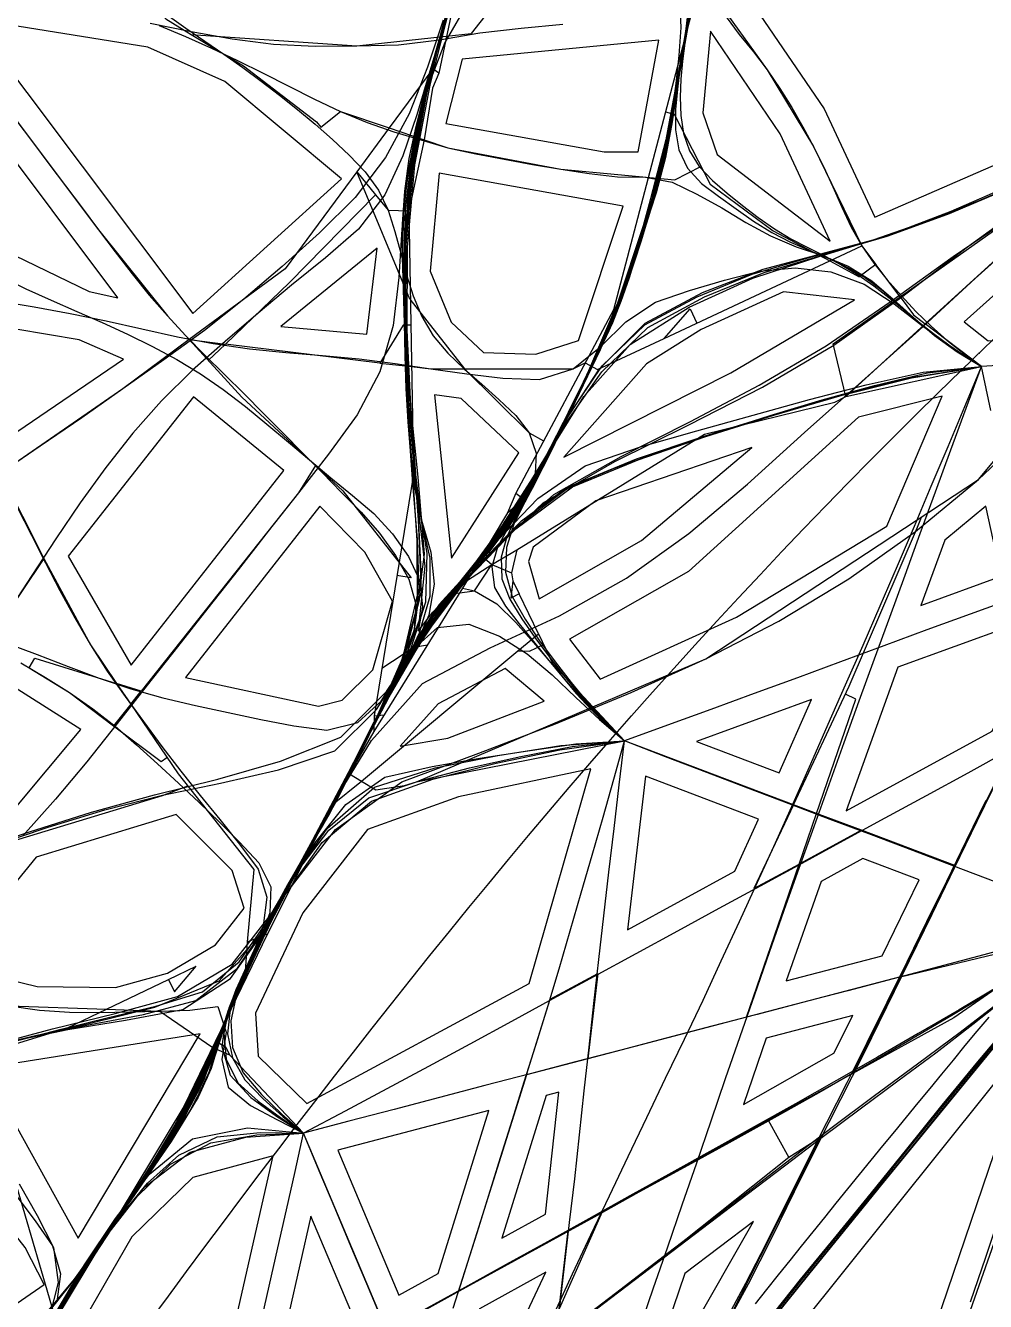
# Model space of a CAD drawing. Header units: metres. Extents: x 465982 to 489928, y 209046 to 231790.
# Drawn here: x 473876 to 476440, y 222026 to 225433 of the extents above; entities that cross this region are included whole.
import ezdxf

# ---------------------------------------------------------------- set-up
doc = ezdxf.new("R2010")
doc.units = ezdxf.units.M
for name, color, linetype in [('ANCHORS_INSIDE', 30, 'CONTINUOUS'), ('GREEN_CORRIDOR_EDGES', 3, 'CONTINUOUS'), ('GREEN_CORRIDOR_PARCELS', 3, 'CONTINUOUS'), ('RAILWAY', 7, 'CONTINUOUS'), ('WOOL_PARCELS', 32, 'CONTINUOUS'), ('WOOL_ROADS_L1', 30, 'CONTINUOUS'), ('WOOL_ROADS_L2', 94, 'CONTINUOUS'), ('WOOL_THREADS', 8, 'CONTINUOUS')]:
    doc.layers.add(name, color=color, linetype=linetype)

msp = doc.modelspace()

# ---------------------------------------------------------------- linework, layer by layer
at = {"layer": 'ANCHORS_INSIDE'}
for p in [(476422.836, 224558.184), (475455.146, 223544.862), (474592.936, 222486.316)]:
    msp.add_point(p, dxfattribs=at)
at = {"layer": 'GREEN_CORRIDOR_EDGES'}
msp.add_lwpolyline([(474209.089, 221973.726), (474257.69, 222040.044), (474306.478, 222106.171), (474355.297, 222171.949), (474404.483, 222237.688), (474453.722, 222303.144), (474503.039, 222368.345), (474552.401, 222433.327), (474601.922, 222498.012), (474651.696, 222562.599), (474701.696, 222627.209), (474751.792, 222691.604), (474802.349, 222755.999), (474853.303, 222820.416), (474904.577, 222884.846), (474956.071, 222949.236), (475008.032, 223013.535), (475060.392, 223077.753), (475113.107, 223141.932), (475166.281, 223206.254), (475219.73, 223270.25), (475273.745, 223334.215), (475328.222, 223398.159), (475383.052, 223462.004), (475438.425, 223525.788), (475494.188, 223589.276), (475550.665, 223652.855), (475607.515, 223716.278), (475664.644, 223779.354), (475722.061, 223842.065), (475779.894, 223904.421), (475837.798, 223966.387), (475896.262, 224028.303), (475954.804, 224089.663), (476013.898, 224150.805), (476073.033, 224211.608), (476132.638, 224272.174), (476192.442, 224332.382), (476252.759, 224392.259), (476313.558, 224452.178), (476374.806, 224511.792), (476436.269, 224571.107), (476497.835, 224629.737)], dxfattribs=at)
at = {"layer": 'GREEN_CORRIDOR_PARCELS'}
for points in [[(476446.723, 224590.993), (476716.174, 224607.332), (477203.404, 225270.488), (476686.423, 224912.928), (476383.243, 224641.405)], [(476267.055, 223884.42), (476481.393, 223962.664), (476440.6, 224149.258), (476330.894, 224058.908)], [(476068.051, 223336.201), (476457.541, 223548.814), (476536.038, 223709.864), (476510.251, 223830.138), (476206.166, 223719.132)], [(475888.891, 223436.957), (475975.568, 223633.622), (475667.653, 223521.072)], [(475483.898, 223018.573), (475770.707, 223174.531), (475834.064, 223314.031), (475531.932, 223428.902)], [(475907.112, 222881.969), (476163.658, 222948.982), (476262.935, 223151.273), (476112.469, 223208.252), (476000.572, 223147.256)], [(475793.311, 222552.106), (476034.529, 222688.751), (476085.416, 222789.7), (475854.027, 222729.157)], [(475433.441, 221322.373), (476244.633, 221778.868), (476573.284, 222746.149)], [(475148.254, 222194.884), (475264.812, 222259.237), (475300.424, 222584.359), (475266.82, 222575.584)], [(474873.309, 222042.686), (474978.203, 222100.826), (475113.654, 222535.715), (474710.177, 222429.808)], [(474550.035, 221864.031), (474755.015, 221977.324), (474638.465, 222253.929)], [(475483.545, 221649.7), (475820.043, 222239.689), (475637.24, 222100.721)], [(475023.968, 221801.5), (475180.54, 221922.678), (475265.73, 222103.831), (475088.376, 222006.079)]]:
    msp.add_lwpolyline(points, close=True, dxfattribs=at)
at = {"layer": 'RAILWAY'}
msp.add_lwpolyline([(475825.37, 222019.6), (475856.18, 222058.11), (475887, 222096.63), (475917.81, 222134.79), (475948.62, 222173.31), (475979.43, 222211.82), (476010.59, 222249.99), (476041.4, 222288.5), (476072.56, 222326.67), (476103.72, 222364.83), (476134.88, 222403.35), (476166.04, 222441.51), (476197.55, 222479.68), (476228.71, 222517.84), (476260.23, 222556.01), (476291.74, 222594.17), (476322.9, 222632.34), (476354.41, 222670.5), (476385.92, 222709.02), (476417.43, 222747.18), (476449.29, 222785)], dxfattribs=at)
at = {"layer": 'WOOL_PARCELS'}
for points in [[(476143.9, 224921.363), (476655.681, 225144.141), (477227.965, 225481.595), (476961.456, 225575.345), (476597.894, 225602.279), (475825.107, 225480.589), (476009.082, 225210.488)], [(474323.105, 224664.182), (474719.867, 225023.256), (474408.121, 225283.2), (474202.898, 225375.339), (473731.477, 225451.045)], [(474046.34, 224723.067), (474122.951, 224706.235), (473598.586, 225404.812), (473470.785, 225351.84), (473382.875, 225265.44), (473451.114, 225082.037), (473703.498, 224888.346)], [(475421.788, 225096.039), (475512.038, 225095.446), (475567.139, 225393.563), (475042.48, 225343.118), (474998.74, 225171.746)], [(476025.445, 224857.405), (475891.886, 225143.831), (475705.045, 225418.139), (475685.327, 225199.514), (475723.495, 225088.544)], [(475099.457, 224560.019), (475239.076, 224555.13), (475352.787, 224591.445), (475472.599, 224950.425), (474980.677, 225038.457), (474957.234, 224777.21), (475012.89, 224641.056)], [(474787.487, 224608.563), (474815.156, 224838.214), (474557.624, 224628.955)], [(475313.388, 224279.989), (475759.864, 224505.42), (476089.926, 224700.255), (475900.386, 224721.89), (475680.28, 224621.394), (475534.479, 224529.535)], [(473833.215, 224335.008), (474138.263, 224541.815), (474019.146, 224593.298), (473680.037, 224650.445)], [(474158.492, 223724.96), (474566.317, 224245.027), (474324.409, 224441.672), (473990.026, 224015.68)], [(475014.107, 224010.748), (475193.402, 224291.862), (475039.293, 224437.187), (474968.436, 224447.12)], [(475410.642, 223687.924), (475775.137, 223853.003), (476176.812, 224095.635), (476323.999, 224443.457), (476100.656, 224387.102), (475646.78, 223974.644), (475329.036, 223794.046)], [(475247.662, 223902.371), (475521.428, 224057.974), (475815.533, 224305.948), (475399.545, 224163.855), (475231.773, 224040.069), (475219.659, 224001.763)], [(474658.468, 223615.307), (474721.96, 223631.067), (474803.396, 223712.02), (474856.378, 223895.518), (474782.277, 224026.299), (474662.332, 224149.687), (474303.193, 223691.705)], [(473529.84, 223232.579), (473844.018, 223337.808), (474023.836, 223552.967), (473791.921, 223700.162), (473516.379, 223267.245)], [(474876.292, 223508.392), (475003.668, 223529.858), (475261.429, 223628.862), (475157.513, 223716.347), (474978.155, 223622.006)], [(474627.596, 222554.505), (475221.198, 222874.818), (475385.592, 223447.842), (475032.327, 223373.512), (474789.634, 223286.495), (474616.656, 223063.421), (474490.672, 222795.705), (474497.308, 222681.035)], [(473907.579, 222866.447), (474116.209, 222864.539), (474255.407, 222902.533), (474383.173, 222977.99), (474459.699, 223076.108), (474427.924, 223176.885), (474278.412, 223326.283), (473904.827, 223212.157), (473669.372, 222925.027)], [(474017.044, 222194.731), (474342.742, 222740.419), (473764.629, 222648.552)], [(473518.143, 221925.509), (473766.654, 221961.888), (473926.076, 222071.284), (473875.411, 222170.234), (473565.736, 222565.329), (473220.469, 222435.641), (472900.228, 222258.292)], [(473841.279, 221472.669), (474392.324, 221776.241), (474537.127, 222414.691), (474323.339, 222356.824), (474160.318, 222198.027), (473868.208, 221691.21)]]:
    msp.add_lwpolyline(points, close=True, dxfattribs=at)
at = {"layer": 'WOOL_ROADS_L1'}
for points in [[(476875.433, 228299.212), (476663.256, 227807.487), (476586.206, 227611.693), (476306.083, 226920.62), (476287.394, 226879.349), (476266.603, 226848.407), (475858.879, 226102.638), (475676.252, 225521.024), (475663.089, 225496.922), (475446.108, 224674.042), (475185.321, 224184.35), (475163.459, 224131.5), (475043.45, 223930.082), (474806.369, 223548.002)], [(475681.218, 227798.999), (475594.843, 227103.776), (475320.773, 226458.169), (475316.567, 226435.709), (475285.441, 226350.468), (475196.186, 226083.039), (475047.178, 225624.167), (474980.321, 225305.995), (474963.3, 225265.744), (474940.689, 225127.77), (474899.982, 224938.017), (474912.04, 224234.728), (474807.13, 223590.036), (474806.369, 223548.002)], [(474806.369, 223548.002), (474710.298, 223381.492), (474522.235, 223007.249), (474299.174, 222546.566), (473956.252, 221977.504), (473818.758, 221732.672), (473780.441, 221658.794), (473544.425, 221262.421), (473137.402, 220662.04), (473131.046, 220645.643), (473122.644, 220533.464), (473090.436, 220252.866)]]:
    msp.add_lwpolyline(points, dxfattribs=at)
at = {"layer": 'WOOL_ROADS_L2'}
for points in [[(475464.558, 225748.236), (475261.085, 225659.546), (475065.998, 225411.316)], [(473998.566, 225676.186), (474250.505, 225450.712), (474318.333, 225408.903)], [(473592.721, 225504.945), (473674.199, 225415.098), (474071.549, 224887.239), (474255.036, 224657.526)], [(475716.903, 225509.404), (475856.817, 225314.676), (475980.156, 225109.732), (476109.484, 224844.532)], [(476211.659, 224708.14), (476813.303, 225133.599), (477328.951, 225487.457)], [(474318.333, 225408.903), (474458.249, 225325.185), (474653.049, 225176.152), (474665.163, 225161.184), (474717.262, 225203.35), (474847.456, 225159.308)], [(474318.333, 225408.903), (474761.025, 225378.436), (474999.99, 225404.199)], [(474999.99, 225404.199), (475065.998, 225411.316)], [(474980.321, 225305.995), (474964.224, 225317.219), (474847.456, 225159.308)], [(475390.894, 223613.582), (475693.276, 223742.165), (476421.456, 224220.539), (477118.676, 225056.176), (477037.701, 225207.22)], [(475585.722, 225202.252), (475608.015, 225196.36), (475704.234, 225009.455), (475873.185, 224884.545), (476023.796, 224804.286)], [(474847.456, 225159.308), (474761.147, 225042.589)], [(474847.456, 225159.308), (474940.689, 225127.77)], [(474940.689, 225127.77), (475003.778, 225106.428), (475305.436, 225049.571), (475609.811, 225020.482)], [(476278.799, 224636.647), (476716.864, 225035.219), (476832.742, 225097.341)], [(475609.811, 225020.482), (475679.965, 225056.598)], [(474761.147, 225042.589), (474569.172, 224782.974), (474313.609, 224594.837)], [(474761.147, 225042.589), (474811.2, 224980.744)], [(474902.822, 224701.794), (474761.147, 225042.589)], [(474905.213, 224632.921), (474885.117, 224632.577), (474822.076, 224531.731), (474410.162, 224582.146), (474581.322, 224746.59), (474811.2, 224980.744)], [(474811.2, 224980.744), (474844.434, 224939.681), (474899.982, 224938.017)], [(476023.796, 224804.286), (476109.484, 224844.532)], [(476109.484, 224844.532), (476146.582, 224795.036)], [(475581.95, 224597.441), (476023.796, 224804.286)], [(476023.796, 224804.286), (476102.752, 224762.211)], [(476211.659, 224708.14), (476146.582, 224795.036), (476102.752, 224762.211)], [(476067.149, 224442.544), (476032.677, 224583.3), (476211.659, 224708.14)], [(476211.659, 224708.14), (476247.214, 224660.664)], [(474902.822, 224701.794), (475048.16, 224516.247)], [(475581.95, 224597.441), (475651.008, 224676.359)], [(475651.008, 224676.359), (475668.898, 224638.145)], [(474255.036, 224657.526), (474313.609, 224594.837), (474410.162, 224582.146), (474364.393, 224538.173)], [(476247.214, 224660.664), (476278.799, 224636.647)], [(476067.149, 224442.544), (476428.791, 224522.595), (476278.799, 224636.647)], [(476067.149, 224442.544), (476278.799, 224636.647)], [(474313.609, 224594.837), (474136.409, 224462.459), (473810.254, 224237.265)], [(474313.609, 224594.837), (474453.899, 224440.486), (474650.855, 224257.835)], [(475370.346, 224531.78), (475403.722, 224514.005), (475581.95, 224597.441)], [(474822.076, 224531.731), (474907.112, 224522.155)], [(474907.112, 224522.155), (474958.324, 224516.388)], [(474958.324, 224516.388), (475048.16, 224516.247)], [(475048.16, 224516.247), (475338.936, 224516.485)], [(475048.16, 224516.247), (475220.804, 224344.895)], [(475338.936, 224516.485), (475370.346, 224531.78)], [(475188.19, 224032.931), (475689.443, 224341.523), (476037.613, 224426.792), (476067.149, 224442.544)], [(475220.804, 224344.895), (475259.769, 224324.144)], [(473810.254, 224237.265), (473925.421, 224010.044)], [(474650.855, 224257.835), (474605.372, 224185.078), (474185.126, 223655.67)], [(474650.855, 224257.835), (474723.698, 224190.283), (474905.983, 223957.811)], [(475163.459, 224131.5), (475206.176, 224169.442)], [(475185.321, 224184.35), (475206.176, 224169.442)], [(475927.07, 223352.295), (476076.109, 223668.915), (476258.01, 224093.318)], [(476258.01, 224093.318), (476268.699, 224120.186)], [(475121.394, 223993.887), (475188.19, 224032.931)], [(475188.19, 224032.931), (475173.859, 223971.188)], [(473925.421, 224010.044), (473634.659, 223578.22), (473445.169, 223266.26)], [(473925.421, 224010.044), (474049.485, 223779.056), (474119.625, 223675.931)], [(475056.777, 223952.028), (475121.394, 223993.887)], [(475075.606, 223923.596), (475121.394, 223993.887)], [(475095.647, 224016.034), (475121.394, 223993.887)], [(475121.394, 223993.887), (475173.859, 223971.188), (475177.793, 223950.416)], [(474905.983, 223957.811), (474867.984, 223963.995)], [(475043.45, 223930.082), (475075.606, 223923.596)], [(475177.793, 223950.416), (475171.962, 223904.13)], [(475177.793, 223950.416), (475194.78, 223915.109)], [(475245.825, 223809.013), (475194.78, 223915.109), (475171.962, 223904.13)], [(475191.144, 223763.45), (475245.825, 223809.013), (475284.767, 223728.073), (475390.894, 223613.582)], [(474773.458, 223415.418), (475191.144, 223763.45)], [(474827.773, 223716.896), (474912.901, 223773.001)], [(474912.901, 223773.001), (474949.687, 223778.841)], [(475191.144, 223763.45), (475222.147, 223762.386)], [(475222.147, 223762.386), (475259.591, 223780.401)], [(473885.665, 223717.727), (473901.383, 223743.438), (474119.625, 223675.931)], [(473885.665, 223717.727), (473993.679, 223651.692), (474111.565, 223563)], [(476358.334, 223189.84), (476605.441, 223695.523)], [(474119.625, 223675.931), (474157.271, 223620.579)], [(474157.271, 223620.579), (474185.126, 223655.67), (474119.625, 223675.931)], [(474157.271, 223620.579), (474111.565, 223563)], [(474157.271, 223620.579), (474283.955, 223434.318), (474486.191, 223179.529), (474468.545, 222986.047), (474522.235, 223007.249)], [(475988.63, 223329.105), (476093.31, 223634.186)], [(476093.31, 223634.186), (476065.847, 223647.114)], [(474773.458, 223415.418), (474811.84, 223392.109), (474888.263, 223403.56), (474920.061, 223413.367), (475475.372, 223522.447), (475390.894, 223613.582)], [(474807.13, 223590.036), (474834.116, 223592.719)], [(474920.061, 223413.367), (475390.894, 223613.582)], [(474111.565, 223563), (474238.115, 223467.79)], [(475927.07, 223352.295), (475475.372, 223522.447)], [(474238.115, 223467.79), (474253.891, 223478.521)], [(474696.287, 223353.037), (474773.458, 223415.418)], [(474741.166, 223434.992), (474773.458, 223415.418)], [(473495.201, 223139.194), (473634.987, 223192.267), (474242.257, 223377.126)], [(474242.257, 223377.126), (474309.295, 223402.394)], [(475927.07, 223352.295), (475821.592, 223128.216), (475942.171, 223193.704)], [(475988.63, 223329.105), (475927.07, 223352.295)], [(475942.171, 223193.704), (475988.63, 223329.105)], [(476108.403, 223283.988), (475988.63, 223329.105)], [(476108.403, 223283.988), (475942.171, 223193.704)], [(476358.334, 223189.84), (476108.403, 223283.988)], [(475801.936, 222785.003), (475942.171, 223193.704)], [(476213, 222892.427), (476358.334, 223189.84)], [(476673.9, 223003.619), (476355.082, 222782.881), (476083.827, 222633.257)], [(476213, 222892.427), (476673.9, 223003.619)], [(474468.545, 222986.047), (474461.395, 222880.06)], [(475187.75, 221104.95), (475295.888, 221260.092), (475966.85, 222099.068), (476704.065, 222999.481)], [(476704.065, 222999.481), (476722.898, 222989.546), (476531.262, 222379.5), (476364.423, 221902.471), (476471.069, 221832.024)], [(474258.161, 222885.614), (474331.701, 222920.72)], [(474274.106, 222852.213), (474331.701, 222920.72)], [(475213.977, 222630.915), (475277.419, 222832.666), (475404.252, 222901.551), (475378.181, 222673.949)], [(473596.273, 222895.819), (473833.21, 222815.54), (474092.212, 222806.393)], [(474092.212, 222806.393), (474258.161, 222885.614)], [(474258.161, 222885.614), (474274.106, 222852.213)], [(476213, 222892.427), (475801.936, 222785.003)], [(476174.243, 222813.115), (476213, 222892.427)], [(473693.204, 222665.843), (473988.214, 222756.746), (474092.212, 222806.393)], [(474092.212, 222806.393), (474234.941, 222801.352), (474376.665, 222703.936)], [(476083.827, 222633.257), (476174.243, 222813.115)], [(475801.936, 222785.003), (475378.181, 222673.949)], [(474376.665, 222703.936), (474421.088, 222684.479)], [(474383.939, 222721.629), (474411.325, 222704.629), (474421.088, 222684.479)], [(473693.204, 222665.843), (473851.85, 222333.85), (473956.252, 221977.504)], [(474421.088, 222684.479), (474618.716, 222474.913)], [(475378.181, 222673.949), (475213.977, 222630.915)], [(475213.977, 222630.915), (475032.328, 222053.252)], [(476083.827, 222633.257), (475859.71, 222509.635)], [(475859.71, 222509.635), (475914.708, 222409.93), (475582.499, 222145.473), (475249.932, 221890.779)], [(475859.71, 222509.635), (475416.505, 222265.164), (475301.721, 222006.436)], [(475032.328, 222053.252), (474840.991, 221947.711), (474618.716, 222474.913)], [(475724.168, 221791.973), (475678.891, 221827.753), (475999.631, 222464.032)], [(475999.631, 222464.032), (475914.708, 222409.93)], [(475416.505, 222265.164), (475325.614, 222215.028)], [(475301.721, 222006.436), (475325.614, 222215.028)]]:
    msp.add_lwpolyline(points, dxfattribs=at)
at = {"layer": 'WOOL_THREADS'}
for points in [[(475672.323, 225579.671), (475628.17, 225354.065), (475586.365, 225127.882), (475528.379, 224905.286), (475456.431, 224686.679), (475364.891, 224475.529), (475259.761, 224270.95), (475136.159, 224077.157), (474998.283, 223893.251), (474877.276, 223698.79), (474769.748, 223496.027), (474663.115, 223293.005), (474555.356, 223090.963), (474458.046, 222884.181), (474368.792, 222673.648), (474263.517, 222469.231), (474140.903, 222275.594), (474015.481, 222084.12), (473902.295, 221885.559)], [(475671.1, 225577.927), (475637.498, 225394.726), (475605.289, 225210.871), (475566.372, 225028.289), (475513.375, 224848.792), (475451.526, 224671.861), (475376.964, 224500.222), (475295.199, 224331.865), (475203.511, 224169.495), (475096.416, 224016.452), (474982.452, 223869.095), (474883.569, 223711.829), (474795.279, 223547.616), (474710.661, 223381.559), (474621.605, 223218.029), (474534.84, 223053.635), (474456.25, 222884.851), (474384.897, 222712.691), (474305.846, 222543.03), (474211.177, 222381.475), (474108.271, 222225.734), (474005.738, 222069.498), (473912.519, 221907.625)], [(475020.3, 225526.269), (474987.537, 225415.391), (474954.424, 225304.86), (474921.342, 225194.134), (474883.936, 225085.101), (474835.735, 224980.659), (474765.627, 224889.032), (474677.375, 224812.838), (474586.907, 224739.328), (474497.418, 224664.791), (474409.039, 224589.308), (474322.473, 224512.47), (474239.626, 224431.194), (474162.421, 224344.128), (474090.545, 224252.561), (474022.42, 224158.114), (473956.768, 224062.034), (473893.275, 223964.731), (473829.757, 223867.284)], [(475662.515, 225533.585), (475623.487, 225320.214), (475582.881, 225106.932), (475525.851, 224897.736), (475457.156, 224691.911), (475371.712, 224492.448), (475274.893, 224298.392), (475162.662, 224113.84), (475035.031, 223939.494), (474913.972, 223760.919), (474808.159, 223573.312), (474709.768, 223381.874), (474607.458, 223192.726), (474510.034, 223001.974), (474423.491, 222806.507), (474343.433, 222608.595), (474239.163, 222421.029), (474120.364, 222241.798), (474002.331, 222061.788), (473896.491, 221874.019)], [(475662.595, 225549.521), (475627.44, 225352.261), (475594.375, 225154.408), (475549.261, 224959.098), (475490.493, 224767.134), (475417.059, 224580.752), (475330.334, 224400.058), (475236.295, 224223.224), (475124.391, 224057.804), (474999.844, 223901.898), (474892.518, 223734.578), (474798.99, 223558.958), (474710.246, 223381.294), (474615.066, 223207.118), (474523.054, 223031.495), (474441.307, 222850.476), (474367.758, 222666.109), (474277.604, 222487.868), (474170.907, 222319.073), (474058.567, 222153.797), (473953.197, 221983.742)], [(475060.552, 225499.419), (474996.214, 225387.824), (474950.131, 225267.809), (474917.304, 225143.452), (474894.131, 225016.954), (474880.943, 224888.841), (474873.429, 224760.145), (474857.996, 224632.056), (474822.862, 224507.851), (474761.983, 224393.431), (474684.992, 224288.107), (474605.372, 224185.078), (474524.489, 224082.454), (474443.694, 223979.765), (474363.062, 223876.942), (474282.455, 223774.111), (474201.462, 223671.738), (474120.823, 223569.498), (474039.704, 223467.173), (473955.871, 223366.864), (473869.37, 223268.953)], [(475012.642, 225504.035), (474970.559, 225347.692), (474932.448, 225190.096), (474904.114, 225030.702), (474890.418, 224869.366), (474888.628, 224707.43), (474891.266, 224545.514), (474897.596, 224383.672), (474909.009, 224221.802), (474922.266, 224060.24), (474927.678, 223898.514), (474886.199, 223743.177), (474820.687, 223596.286), (474749.768, 223451.811), (474673.96, 223309.497), (474595.53, 223169.016), (474521.37, 223026.742), (474454.589, 222881.002), (474394.949, 222732.083), (474331.657, 222584.298), (474252.261, 222443.79), (474163.644, 222309.003), (474072.69, 222175.677), (473986.451, 222040.016), (473907.564, 221899.989)], [(475651.271, 225489.878), (475632.708, 225377.67), (475615.524, 225264.9), (475597.521, 225152.371), (475573.963, 225040.91), (475542.34, 224931.378), (475508.519, 224822.187), (475472.554, 224713.801), (475429.826, 224608.342), (475380.337, 224506.136), (475330.327, 224404.485), (475282.81, 224302.017), (475232.139, 224201.838), (475173.422, 224106.436), (475104.928, 224017.807), (475028.526, 223936.393), (474958.547, 223849.484), (474900.527, 223754.369), (474848.839, 223655.786), (474799.251, 223556.186), (474752.616, 223455.598), (474702.718, 223356.36), (474647.514, 223259.56), (474590.988, 223163.45), (474537.481, 223065.974), (474488.287, 222966.324), (474443.993, 222863.753), (474406.724, 222757.76), (474371.725, 222650.699), (474323.574, 222549.026), (474264.741, 222452.974), (474201.14, 222360.233), (474135.942, 222268.453), (474070.753, 222176.814), (474008.831, 222083.757), (473951.606, 221988.341)], [(475012.124, 225502.208), (474987.64, 225417.727), (474963.231, 225333.452), (474939.836, 225248.724), (474918.351, 225163.454), (474900.29, 225077.608), (474888.068, 224990.759), (474882.412, 224903.321), (474882.343, 224815.546), (474885.072, 224727.605), (474887.475, 224639.387), (474889.588, 224551.387), (474891.793, 224463.323), (474896.867, 224375.029), (474904.564, 224286.751), (474915.282, 224198.565), (474933.887, 224111.889), (474958.553, 224026.744), (474967.48, 223941.238), (474953.131, 223858.343), (474919.763, 223781.344), (474879.687, 223707.181), (474838.793, 223632.766), (474800.06, 223557.196), (474764.407, 223480.499), (474727.417, 223405.286), (474688.943, 223330.939), (474647.044, 223258.232), (474603.824, 223186.083), (474562.369, 223113.286), (474523.909, 223039.263), (474487.403, 222963.913), (474452.168, 222887.395), (474420.326, 222809.224), (474396.036, 222728.798), (474371.899, 222647.788), (474337.263, 222570.922), (474293.06, 222498.281), (474246.877, 222427.288), (474198.958, 222357.374), (474150.464, 222287.75), (474101.759, 222218.758), (474052.892, 222149.914), (474006.483, 222078.84), (473963.269, 222006.175)], [(475011.146, 225492.048), (474956.509, 225277.987), (474915.245, 225061.098), (474895.489, 224840.929), (474894.546, 224619.895), (474904.768, 224399.008), (474922.281, 224178.046), (474932.61, 223957), (474883.293, 223743.378), (474794.949, 223542.565), (474694.763, 223347.469), (474589.459, 223154.899), (474491.949, 222958.872), (474403.072, 222758.033), (474311.149, 222558.196), (474200.429, 222368.316), (474080.076, 222184.554), (473964.844, 221998.232)], [(475622.596, 225502.683), (475626.293, 225428.095), (475621.083, 225353.286), (475613.053, 225278.512), (475603.146, 225204.432), (475591.096, 225130.456), (475575.593, 225057.288), (475556, 224984.463), (475533.869, 224911.823), (475511.41, 224839.048), (475488.313, 224766.592), (475463.056, 224695.304), (475434.894, 224625.367), (475403.736, 224556.848), (475370.069, 224489.099), (475336.145, 224421.449), (475303.535, 224353.343), (475271.149, 224285.958), (475237.272, 224220.143), (475200.323, 224156.603), (475159.764, 224095.109), (475115.69, 224035.573), (475067.008, 223979.462), (475018.249, 223924.436), (474972.996, 223867.536), (474933.336, 223807.499), (474897.755, 223744.845), (474863.714, 223680.926), (474830.489, 223616.572), (474798.031, 223551.243), (474766.651, 223485.776), (474735.039, 223421.35), (474701.719, 223357.256), (474666.57, 223293.766), (474629.98, 223231.266), (474594.032, 223168.511), (474559.314, 223105.504), (474526.295, 223042.116), (474495.14, 222977.437), (474465.338, 222912.064), (474439.445, 222845.347), (474424.53, 222775.605), (474428.68, 222703.885), (474457.649, 222636.586), (474506.294, 222578.643), (474560.974, 222525.54), (474618.716, 222474.913)], [(473912.197, 221902.09), (474022.167, 222092.892), (474141.801, 222278.078), (474258.886, 222465.26), (474361.22, 222661.437), (474448.332, 222864.087), (474541.702, 223063.482), (474643.791, 223258.543), (474746.668, 223453.057), (474847.877, 223648.063), (474960.472, 223836.369), (475099.184, 224006.622), (475258.696, 224158.039), (475449.893, 224268.411), (475647.96, 224366.57), (475844.675, 224467.48), (476035.139, 224579.679), (476215.691, 224707.549), (476391.743, 224842.139), (476571.446, 224971.79), (476755.211, 225095.486), (476940.147, 225217.061), (477123.954, 225340.643), (477304.094, 225469.48)], [(474999.073, 225455.953), (474964.355, 225329.288), (474932.208, 225201.688), (474906.074, 225073.131), (474890.436, 224942.827), (474886.56, 224811.256), (474888.629, 224679.34), (474892.918, 224547.689), (474899.752, 224416.181), (474911.547, 224284.75), (474927.606, 224153.439), (474948.254, 224023.024), (474944.009, 223893.516), (474905.043, 223770.531), (474850.566, 223653.669), (474792.311, 223538.658), (474734.764, 223423.311), (474674.076, 223309.153), (474610.525, 223196.845), (474549.044, 223083.869), (474491.949, 222968.408), (474439.796, 222850.258), (474394.125, 222729.563), (474345.156, 222609.594), (474283.134, 222494.619), (474214.078, 222383.874), (474141.245, 222276.454), (474067.636, 222169.836), (473997.555, 222061.421), (473932.368, 221949.621)], [(475650.781, 225464.622), (475620.631, 225294.621), (475588.82, 225125.387), (475546.485, 224958.389), (475495.005, 224793.619), (475435.275, 224631.762), (475364.806, 224474.685), (475289.478, 224319.876), (475205.568, 224170.278), (475107.447, 224029.29), (474999.315, 223896.116), (474905.235, 223753.453), (474823.332, 223603.791), (474747.304, 223450.61), (474667.437, 223298.881), (474584.454, 223149.278), (474506.668, 222997.318), (474436.633, 222841.849), (474373.44, 222683.378), (474299.607, 222528.332), (474211.737, 222380.959), (474116.603, 222238.825), (474021.221, 222096.438), (473933.302, 221949.625)], [(475647.6, 225464.197), (475631.296, 225368.576), (475616.965, 225272.286), (475602.988, 225176.122), (475585.129, 225080.633), (475560.331, 224986.602), (475530.063, 224893.725), (475500.452, 224800.425), (475469.794, 224707.695), (475433.556, 224617.516), (475391.347, 224530.273), (475348.065, 224443.771), (475305.67, 224356.624), (475264.945, 224269.485), (475220.864, 224184.212), (475170.386, 224102.566), (475112.405, 224025.908), (475045.378, 223957.296), (474980.647, 223887.254), (474928.491, 223808.087), (474884.533, 223723.861), (474841.522, 223638.798), (474799.118, 223553.335), (474758.642, 223467.335), (474716.637, 223382.482), (474671.358, 223299.784), (474622.838, 223219.418), (474575.746, 223138.524), (474531.775, 223056.374), (474490.468, 222972.566), (474451.22, 222887.648), (474416.665, 222800.614), (474389.748, 222710.867), (474360.029, 222621.14), (474316.212, 222536.645), (474266.147, 222455.576), (474213.064, 222376.743), (474158.799, 222299.238), (474104.181, 222222.423), (474049.372, 222145.615), (473997.803, 222066.451), (473949.919, 221984.79)], [(475650.178, 225480.011), (475626.791, 225342.322), (475604.877, 225203.92), (475577.765, 225066.228), (475539.694, 224930.556), (475497.064, 224795.804), (475448.893, 224663.141), (475391.508, 224534.463), (475331.019, 224407.592), (475270.166, 224281.439), (475202.714, 224159.334), (475123.283, 224044.399), (475032.514, 223938.104), (474948.532, 223826.796), (474877.43, 223707.259), (474812.774, 223583.474), (474752.045, 223457.932), (474687.947, 223334.095), (474619.02, 223212.629), (474551.919, 223090.413), (474490.05, 222965.975), (474433.831, 222838.351), (474385.055, 222707.455), (474330.756, 222577.679), (474261.235, 222454.616), (474183.658, 222336.634), (474103.785, 222219.891), (474024.735, 222102.495), (473951.489, 221982.265)], [(474998.62, 225458.828), (474970.256, 225358.786), (474942.922, 225258.059), (474919.172, 225156.525), (474899.759, 225054.087), (474886.934, 224950.247), (474883.112, 224845.548), (474884.411, 224740.782), (474887.019, 224635.769), (474890.086, 224530.919), (474894.138, 224425.971), (474901.935, 224320.975), (474914.235, 224216.285), (474932.869, 224112.867), (474956.186, 224010.584), (474955.7, 223908.222), (474927.472, 223810.638), (474884.65, 223718.404), (474837.249, 223627.988), (474790.956, 223536.896), (474746.456, 223444.862), (474699.652, 223353.536), (474649.462, 223263.828), (474598.344, 223174.872), (474548.927, 223084.964), (474502.361, 222993.448), (474459.053, 222900.933), (474420.219, 222806.4), (474387.173, 222710.037), (474350.905, 222613.859), (474302.69, 222521.978), (474248.871, 222433.45), (474191.315, 222347.487), (474132.191, 222262.709), (474072.873, 222178.074), (474016.317, 222092.266), (473963.281, 222004.451)], [(474997.031, 225455.296), (474947.668, 225254.89), (474910.323, 225051.963), (474891.762, 224846.019), (474890.884, 224639.235), (474902.356, 224432.983), (474923.881, 224227.314), (474941.083, 224021.3), (474914.225, 223818.798), (474838.808, 223628.797), (474747.333, 223445.671), (474649.718, 223265.308), (474552.266, 223085.219), (474463.647, 222900.652), (474383.433, 222712.156), (474294.414, 222526.781), (474189.184, 222350.401), (474075.816, 222179.205), (473967.71, 222005.543)], [(475648.61, 225463.843), (475623.539, 225311.158), (475598.545, 225158.239), (475565.263, 225007.063), (475520.378, 224857.955), (475470.186, 224710.373), (475410.556, 224566.824), (475343.092, 224426.397), (475274.028, 224286.682), (475197.124, 224151.967), (475106.646, 224025.97), (475006.723, 223907.693), (474919.942, 223780.373), (474845.468, 223645.124), (474776.783, 223506.892), (474706.727, 223369.348), (474631.273, 223234.49), (474556.573, 223099.261), (474488.221, 222961.277), (474427.048, 222819.281), (474372.504, 222674.797), (474306.354, 222534.058), (474226.429, 222400.449), (474139.075, 222271.748), (474051.228, 222143.611), (473969.174, 222011.469)], [(474997.077, 225455.247), (474950.723, 225285.486), (474912.477, 225113.903), (474890.19, 224939.544), (474886.068, 224763.382), (474889.667, 224587.146), (474897.14, 224410.703), (474909.244, 224234.161), (474921.351, 224057.707), (474922.186, 223881.212), (474873.414, 223712.297), (474799.658, 223552.102), (474720.136, 223395.1), (474635.397, 223241.759), (474552.022, 223088.013), (474476.136, 222930.706), (474408.6, 222769.848), (474342.512, 222607.942), (474257.801, 222453.619), (474161.849, 222306.05), (474063.496, 222159.911), (473970.733, 222010.263)], [(474254.769, 225461.044), (474304.699, 225425.612), (474355.147, 225390.835), (474405.902, 225356.251), (474456.166, 225320.991), (474505.694, 225284.78), (474554.329, 225247.328), (474602.324, 225208.755), (474649.645, 225169.297), (474695.932, 225128.599), (474740.885, 225086.453), (474783.534, 225042.37), (474818.444, 224993.299), (474844.434, 224939.681), (474862.532, 224882.808), (474878.119, 224825.163), (474893.818, 224767.626), (474911.768, 224710.855), (474934.366, 224655.571), (474965.142, 224604.293), (475003.636, 224557.678), (475048.42, 224515.754), (475094.517, 224475.074), (475140.473, 224434.131), (475185.287, 224391.871), (475220.804, 224344.895), (475239.53, 224291.068), (475237.07, 224235.399), (475218.5, 224183.441), (475191.918, 224135.191), (475163.233, 224088.547), (475136.734, 224040.137), (475121.256, 223987.39), (475129.048, 223932.259), (475157.901, 223882.433), (475194.607, 223834.978), (475232.422, 223788.424), (475270.423, 223742.028), (475308.697, 223695.562), (475347.15, 223649.381), (475387.388, 223605.249), (475430.167, 223563.211), (475475.372, 223522.447)], [(475648.046, 225466.693), (475634.796, 225386.48), (475621.995, 225305.832), (475609.947, 225225.455), (475596.911, 225144.994), (475580.795, 225064.977), (475559.694, 224985.588), (475534.66, 224906.822), (475509.732, 224827.758), (475484.477, 224749.03), (475456.289, 224671.772), (475423.872, 224596.669), (475387.83, 224523.335), (475351.203, 224450.463), (475315.129, 224376.947), (475281.032, 224302.48), (475245.161, 224229.59), (475205.326, 224159.426), (475160.999, 224091.676), (475111.818, 224026.808), (475056.27, 223967.286), (475001.276, 223908.281), (474954.168, 223843.772), (474913.589, 223775.212), (474876.106, 223704.956), (474838.778, 223634.03), (474802.52, 223562.527), (474768.778, 223490.067), (474733.816, 223418.709), (474696.61, 223347.848), (474657.334, 223278.053), (474616.951, 223209.493), (474577.67, 223140.692), (474540.559, 223070.969), (474505.197, 223000.314), (474470.784, 222929.546), (474437.468, 222858.289), (474410.717, 222784.434), (474400.775, 222706.389), (474422.549, 222629.873), (474477.928, 222570.019), (474546.823, 222521.001), (474618.716, 222474.913)], [(475649.052, 225470.015), (475637.991, 225405.459), (475626.666, 225340.681), (475617.004, 225275.177), (475607.434, 225209.904), (475597.111, 225144.777), (475584.668, 225079.959), (475568.327, 225015.893), (475548.443, 224951.988), (475527.631, 224888.032), (475507.82, 224823.47), (475487.945, 224759.181), (475466.121, 224695.953), (475441.514, 224634.043), (475413.89, 224573.762), (475383.795, 224514.25), (475353.869, 224455.008), (475324.626, 224395.282), (475297, 224334.911), (475268.812, 224275.521), (475239.546, 224217.147), (475209.234, 224159.764), (475180.66, 224101.288), (475161.019, 224039.18), (475157.824, 223973.457), (475176.147, 223908.425), (475210.223, 223847.715), (475249.166, 223789.924), (475290.638, 223733.751), (475333.336, 223678.226), (475377.733, 223624.047), (475425.175, 223572.393), (475475.372, 223522.447)], [(475645.855, 225477.234), (475639.699, 225423.781), (475631.236, 225370.578), (475623.64, 225316.958), (475617.097, 225262.754), (475612.388, 225208.485), (475612.065, 225154.185), (475621.063, 225100.93), (475644.178, 225052.052), (475681.427, 225011.274), (475727.106, 224976.856), (475773.657, 224943.401), (475820.532, 224910.344), (475869.112, 224880.402), (475919.025, 224854.383), (475970.512, 224832.498), (476021.733, 224810.885), (476071.536, 224786.908), (476119.135, 224758.923), (476164, 224726.367), (476206.171, 224690.294), (476247.624, 224653.507), (476289.56, 224617.475), (476333.592, 224583.621), (476380.033, 224552.216), (476428.791, 224522.595)], [(475651.324, 225479.105), (475644.107, 225432.765), (475637.079, 225385.681), (475630.359, 225338.085), (475625.991, 225289.663), (475624.196, 225241.294), (475625.985, 225192.644), (475633.231, 225144.388), (475649.133, 225098.154), (475675.478, 225056.163), (475710.389, 225018.809), (475750.269, 224984.848), (475791.321, 224952.004), (475833.113, 224920.013), (475876.122, 224890.282), (475920.31, 224863.66), (475965.831, 224840.046), (476011.335, 224817.193), (476056.164, 224793.402), (476099.51, 224766.828), (476141.265, 224737.744), (476181.649, 224706.364), (476221.341, 224674.262), (476260.687, 224641.712), (476300.557, 224610.358), (476341.741, 224580.041), (476384.423, 224550.883), (476428.791, 224522.595)], [(475747.684, 225456.378), (475781.876, 225409.067), (475820.471, 225362.634), (475856.817, 225314.676), (475890.605, 225265.071), (475922.304, 225214.224), (475952.087, 225162.39), (475980.156, 225109.732), (476006.802, 225056.382), (476031.998, 225002.347), (476056.04, 224947.764), (476081.002, 224894.801), (476109.287, 224844.835), (476141.751, 224797.969), (476177.617, 224753.794), (476215.102, 224710.972), (476253.958, 224669.691), (476294.324, 224629.911), (476336.939, 224592.373), (476381.77, 224556.771), (476428.791, 224522.595)], [(474991.924, 225447.138), (474949.409, 225321.404), (474900.842, 225197.406), (474837.937, 225080.141), (474756.908, 224973.964), (474661.317, 224879.643), (474561.646, 224789.44), (474459.492, 224702.094), (474354.187, 224618.869), (474245.657, 224540.499), (474136.409, 224462.459), (474026.568, 224384.912), (473915.238, 224309.436), (473804.26, 224233.815)], [(474993.858, 225440.97), (474946.156, 225255.806), (474910.118, 225068.118), (474892.138, 224877.743), (474891.217, 224686.494), (474898.83, 224495.504), (474910.359, 224304.125), (474924.616, 224112.82), (474932.419, 223921.535), (474884.424, 223737.882), (474806.092, 223564.579), (474720.248, 223395.031), (474628.65, 223229.414), (474539.507, 223062.577), (474459.164, 222891.359), (474386.998, 222716.434), (474307.227, 222544.321), (474211.214, 222380.532), (474106.415, 222222.816), (474002.273, 222064.483), (473908.351, 221899.756)], [(474995.056, 225442.509), (474956.925, 225301.263), (474924.241, 225158.69), (474900.35, 225014.513), (474889.399, 224868.587), (474888.908, 224722.169), (474892.165, 224575.546), (474898.671, 224428.809), (474910.559, 224282.259), (474925.874, 224135.671), (474942.824, 223989.452), (474927.279, 223845.225), (474877.324, 223709.769), (474813.671, 223579.536), (474748.9, 223449.991), (474680.992, 223321.529), (474609.447, 223194.682), (474540.708, 223067.181), (474477.355, 222937.083), (474420.728, 222804.645), (474369.644, 222670.231), (474307.767, 222539.06), (474233.838, 222414.148), (474153.043, 222293.293), (474070.718, 222173.88), (473992.492, 222052.361), (473920.196, 221926.737)], [(474209.46, 225438.974), (474318.407, 225417.019), (474427.711, 225397.082), (474538.086, 225383.471), (474649.4, 225378.2), (474761.025, 225378.436), (474872.575, 225381.681), (474981.473, 225394.973), (475089.713, 225413.495), (475200.244, 225425.789), (475310.985, 225436.437)], [(474232.799, 225433.404), (474303.357, 225403.891), (474373.123, 225372.568), (474442.366, 225339.845), (474511.136, 225306.07), (474579.335, 225271.098), (474647.704, 225236.228), (474717.262, 225203.35), (474788.587, 225174.364), (474860.139, 225149.349), (474931.534, 225127.256), (475003.778, 225106.428), (475078.725, 225090.124), (475154.126, 225075.678), (475229.7, 225062.154), (475305.436, 225049.571), (475381.336, 225038.037), (475457.504, 225028.61), (475531.907, 225028.12), (475603.282, 225014.485), (475669.288, 224982.182), (475735.819, 224946.363), (475800.267, 224907.089), (475866.126, 224871.119), (475934.469, 224841.832), (476005.011, 224818.916), (476073.201, 224790.259), (476136.069, 224751.404), (476192.785, 224703.339), (476247.433, 224653.207), (476303.491, 224604.844), (476364.112, 224561.548), (476428.791, 224522.595)], [(475642.928, 225434.785), (475633.151, 225378.025), (475623.947, 225320.753), (475615.251, 225263.201), (475606.664, 225205.623), (475597.539, 225147.961), (475586.808, 225090.616), (475573.023, 225033.842), (475556.454, 224977.596), (475538.21, 224921.225), (475520.175, 224864.335), (475502.342, 224807.046), (475484.461, 224750.078), (475465.005, 224694.116), (475443.316, 224639.214), (475419.009, 224585.836), (475392.677, 224533.469), (475366.256, 224481.535), (475340.16, 224429.474), (475314.752, 224376.869), (475290.749, 224323.585), (475266.062, 224271.178), (475240.317, 224219.622), (475213.251, 224169.331), (475185.9, 224119.16), (475161.802, 224067.771), (475146.295, 224013.057), (475148.302, 223955.87), (475169.428, 223900.786), (475201.449, 223848.734), (475236.446, 223798.744), (475272.715, 223749.887), (475310.252, 223701.749), (475348.481, 223654.204), (475388.266, 223608.521), (475430.559, 223564.829), (475475.372, 223522.447)], [(473850.59, 225181.039), (473894.671, 225122.286), (473938.79, 225063.51), (473982.971, 225004.749), (474027.225, 224945.994), (474071.549, 224887.239), (474115.988, 224828.521), (474160.648, 224769.922), (474206.758, 224712.675), (474255.036, 224657.526), (474304.723, 224604.103), (474355.919, 224552.218), (474407.879, 224500.825), (474460.038, 224449.046), (474511.923, 224396.502), (474564.085, 224344.039), (474616.227, 224291.563), (474668.375, 224239.099), (474720.407, 224186.345), (474772.212, 224133.052), (474821.176, 224077.503), (474864.186, 224018.04), (474899.967, 223954.89), (474918.285, 223888.069), (474913.961, 223820.523), (474894.273, 223756.079), (474867.588, 223694.253), (474837.934, 223633.664), (474807.946, 223573.153), (474779.338, 223512.11), (474749.862, 223451.414), (474719.453, 223390.829), (474687.836, 223331.784), (474654.571, 223273.469), (474620.9, 223216.039), (474588.023, 223158.542), (474556.564, 223100.981), (474526.482, 223043.482), (474497.852, 222984.881), (474470.337, 222925.994), (474444.439, 222866.602), (474423.083, 222805.031), (474415.691, 222740.566), (474428.656, 222676.131), (474461.994, 222617.356), (474510.901, 222566.909), (474563.612, 222519.921), (474618.716, 222474.913)], [(473785.809, 223241.741), (473936.371, 223292.052), (474088.203, 223338.435), (474242.083, 223377.704), (474397.334, 223409.823), (474552.13, 223445.532), (474702.394, 223495.829), (474813.303, 223606.515), (474898.41, 223737.933), (474982.333, 223870.061), (475077.563, 223994.591), (475170.431, 224121.254), (475252.189, 224255.673), (475328.306, 224393.723), (475416.475, 224524.285), (475529.751, 224633.97), (475669.731, 224708.806), (475816.866, 224769.101), (475968.943, 224813.923), (476122.003, 224854.84), (476272.851, 224906.801), (476421.412, 224964.984), (476567.73, 225028.307)], [(473721.304, 223225.845), (473886.52, 223280.227), (474052.65, 223332.217), (474220.536, 223378.829), (474389.475, 223420.517), (474557.184, 223468.423), (474718.593, 223532.977), (474840.59, 223654.249), (474936.669, 223797.069), (475035.789, 223937.526), (475139.466, 224075.1), (475231.717, 224220.376), (475314.345, 224371.775), (475408.824, 224516.018), (475531.054, 224637.941), (475684.045, 224719.972), (475845.978, 224782.635), (476013.245, 224826.481), (476180.011, 224871.578), (476343.366, 224930.8), (476503.246, 224998.944)], [(473781.988, 222708.901), (473948.036, 222754.237), (474115.49, 222794.692), (474281.806, 222840.087), (474428.318, 222926.616), (474532.491, 223060.183), (474618.257, 223206.399), (474699.912, 223355.303), (474776.812, 223506.262), (474853.623, 223657.174), (474937.746, 223804.463), (475035.462, 223943.129), (475139.158, 224078.139), (475232.235, 224220.626), (475317.533, 224368.317), (475415.083, 224508.352), (475538.215, 224626.899), (475689.707, 224708.254), (475848.84, 224773.49), (476012.952, 224822.251), (476176.985, 224870.668), (476338.302, 224930.343), (476497.15, 224996.301)], [(473860.563, 222725.024), (474041.598, 222767.099), (474221.9, 222811.904), (474393.465, 222882.283), (474514.888, 223019.871), (474606.424, 223179.333), (474692.949, 223341.92), (474776.247, 223506.172), (474860.227, 223669.891), (474953.82, 223828.364), (475062.579, 223977.339), (475171.375, 224127.031), (475269.297, 224284.474), (475367.503, 224442.394), (475490.546, 224581.273), (475648.274, 224680.646), (475818.119, 224758.195), (475995.272, 224816.13), (476173.273, 224870.512), (476348.112, 224936.973), (476519.669, 225011.652)], [(473917.063, 221911.451), (474019.884, 222089.104), (474132.008, 222261.396), (474243.267, 222434.239), (474342.132, 222614.522), (474421.433, 222803.058), (474505.409, 222989.76), (474598.284, 223172.8), (474695.293, 223353.654), (474789.29, 223536.013), (474887.055, 223716.417), (474998.126, 223888.403), (475134.287, 224042.353), (475286.707, 224180.535), (475467.112, 224282.333), (475652.194, 224375.784), (475835.863, 224472.255), (476014.5, 224577.704), (476185.696, 224695.118), (476353.936, 224816.231), (476524.947, 224933.053)], [(473921.637, 221921.567), (474024.162, 222096.732), (474135.582, 222266.962), (474245.554, 222438.182), (474343.101, 222617.22), (474422.133, 222803.893), (474505.283, 222989.15), (474596.054, 223171.244), (474694.004, 223350.157), (474800.204, 223524.182), (474936.187, 223675.853), (475117.45, 223771.196), (475302.556, 223856.284), (475480.755, 223957.568), (475647.652, 224076.509), (475804.362, 224208.639), (475956.111, 224346.54), (476109.317, 224482.445), (476262.205, 224618.804), (476412.476, 224757.786), (476564.95, 224894.34)], [(473803.226, 224697.826), (473899.549, 224681.593), (473995.507, 224663.548), (474091.367, 224644.378), (474186.778, 224623.416), (474281.935, 224602.056), (474377.536, 224583.638), (474474.041, 224569.512), (474571.56, 224559.942), (474669.383, 224551.583), (474767.154, 224542.91), (474863.26, 224530.771), (474958.324, 224516.388), (475054.538, 224502.9), (475151.159, 224490.974), (475248.395, 224487.57), (475338.936, 224516.485), (475412.173, 224576.097), (475479.51, 224641.888), (475558.333, 224694.543), (475649.677, 224725.261), (475742.441, 224752.8), (475835.965, 224777.396), (475931.544, 224785.963), (476026.525, 224775.121), (476115.876, 224741.977), (476195.906, 224689.64), (476271.302, 224631.228), (476348.202, 224574.952), (476428.791, 224522.595)], [(473809.869, 224762.472), (473876.987, 224730.116), (473944.658, 224699.12), (474012.832, 224669.227), (474081.21, 224639.674), (474148.785, 224608.388), (474215.278, 224575.616), (474280.524, 224540.937), (474343.631, 224502.705), (474404.479, 224460.576), (474463.357, 224415.316), (474521.04, 224368.425), (474578.132, 224320.805), (474634.927, 224273.038), (474691.859, 224225.402), (474749.058, 224177.831), (474806.152, 224129.696), (474856.369, 224075.185), (474898.868, 224014.925), (474929.612, 223949.937), (474936.297, 223881.009), (474925.22, 223815.411), (474964.24, 223866.388), (475009.723, 223914.665), (475075.606, 223923.596), (475134.504, 223888.822), (475185.38, 223838.728), (475232.931, 223785.524), (475279.18, 223731.233), (475324.94, 223676.187), (475371.689, 223622.155), (475421.85, 223571.056), (475475.372, 223522.447)], [(478452.045, 224649.005), (478328.099, 224639.592), (478201.484, 224631.574), (478074.844, 224623.821), (477948.158, 224616.206), (477821.476, 224608.589), (477695.127, 224600.717), (477569.238, 224592.611), (477442.695, 224584.753), (477315.808, 224577.075), (477189.101, 224569.285), (477062.579, 224561.294), (476935.991, 224553.348), (476809.202, 224545.658), (476682.407, 224537.968), (476555.604, 224530.279), (476428.791, 224522.595)], [(473765.519, 222704.347), (473906.856, 222736.509), (474048.904, 222765.196), (474191.318, 222792.436), (474331.388, 222829.032), (474442.74, 222915.97), (474521.406, 223033.108), (474589.452, 223156.453), (474657.68, 223280.451), (474724.341, 223406.042), (474788.685, 223532.99), (474854.61, 223659.118), (474925.428, 223783.043), (475006.052, 223900.472), (475100.239, 224008.219), (475201.076, 224110.053), (475316.798, 224195.672), (475450.824, 224252.078), (475587.872, 224301.226), (475726.027, 224347.342), (475864.676, 224391.441), (476003.811, 224433.456), (476143.825, 224472.122), (476285.13, 224505.556), (476428.791, 224522.595)], [(473836.403, 222719.958), (473988.924, 222752.231), (474143.026, 222776.719), (474296.291, 222805.557), (474423.857, 222888.491), (474511.84, 223012.162), (474584.787, 223145.516), (474657.685, 223279.032), (474728.944, 223414.195), (474797.171, 223550.911), (474868.147, 223686.603), (474945.921, 223818.777), (475036.364, 223942.64), (475137.324, 224058.862), (475243.982, 224169.733), (475370.811, 224257.274), (475518.497, 224307.843), (475668.615, 224350.859), (475819.055, 224392.8), (475969.571, 224434.509), (476120.859, 224473.846), (476273.749, 224506.945), (476428.791, 224522.595)], [(473950.036, 221973.288), (474048.091, 222134.986), (474152.116, 222293.235), (474253.591, 222453.439), (474343.4, 222620.623), (474417.061, 222794.428), (474493.838, 222966.547), (474578.107, 223134.69), (474668.199, 223300.275), (474756.42, 223467.387), (474843.726, 223635.313), (474938.506, 223798.811), (475050.376, 223950.963), (475180.297, 224088.917), (475330.991, 224203.273), (475507.657, 224275.85), (475688.977, 224336.837), (475871.638, 224393.681), (476055.279, 224447.01), (476240.848, 224493.217), (476428.791, 224522.595)], [(473962.991, 221995.188), (474060.612, 222154.568), (474163.615, 222310.361), (474263.121, 222468.182), (474350.819, 222633.638), (474422.686, 222806.063), (474499.271, 222976.853), (474583.209, 223144.129), (474672.662, 223308.533), (474760.199, 223474.206), (474847.116, 223640.674), (474941.902, 223802.921), (475054.509, 223953.486), (475185.344, 224089.316), (475336.954, 224201.177), (475512.737, 224273.524), (475692.931, 224335.075), (475874.615, 224392.137), (476057.358, 224445.476), (476241.933, 224492.049), (476428.791, 224522.595)], [(475288.474, 221994.3), (475337.204, 222099.227), (475385.967, 222204.015), (475435.632, 222308.278), (475485.662, 222412.544), (475535.524, 222517.108), (475585.447, 222621.643), (475635.777, 222725.874), (475685.451, 222830.357), (475734.251, 222935.369), (475782.919, 223040.279), (475831.196, 223145.226), (475878.955, 223250.383), (475926.116, 223355.79), (475973.02, 223461.233), (476019.622, 223566.97), (476066.258, 223672.515), (476112.787, 223778.029), (476158.993, 223883.784), (476204.539, 223989.971), (476249.881, 224096.288), (476295.078, 224202.696), (476340.139, 224309.18), (476384.573, 224415.795), (476428.791, 224522.595)], [(475513.97, 221947.298), (475552.622, 222059.647), (475591.388, 222171.8), (475629.996, 222283.98), (475668.857, 222396.238), (475707.495, 222508.559), (475745.952, 222621.145), (475784.524, 222733.621), (475823.494, 222845.899), (475862.733, 222958.215), (475902.269, 223070.44), (475942.12, 223182.418), (475982.098, 223294.206), (476022.055, 223406.052), (476062.236, 223518.12), (476102.604, 223630.043), (476143.223, 223741.729), (476184.075, 223853.263), (476224.92, 223964.816), (476265.757, 224076.433), (476306.664, 224187.989), (476347.616, 224299.494), (476388.301, 224410.931), (476428.791, 224522.595)], [(476453.872, 224404.638), (476428.791, 224522.595)], [(473950.385, 221973.683), (474063.434, 222159.242), (474182.534, 222340.894), (474293.712, 222527.166), (474386.768, 222723.105), (474471.063, 222922.321), (474571.119, 223114.349), (474704.205, 223285.978), (474881.047, 223412.981), (475086.883, 223489.841), (475291.92, 223568.594), (475493.737, 223651.794), (475693.276, 223742.165), (475887.727, 223842.513), (476074.819, 223955.526), (476252.977, 224081.785), (476421.456, 224220.539), (476579.923, 224370.604)], [(473853.962, 224146.494), (473891.909, 224072.437), (473929.449, 223998.236), (473967.816, 223924.381), (474007.718, 223851.133), (474049.485, 223779.056), (474094.542, 223709.096), (474141.908, 223641.069), (474190.903, 223574.277), (474240.397, 223507.636), (474291.107, 223441.797), (474342.843, 223376.86), (474395.458, 223312.356), (474447.6, 223247.311), (474497.244, 223180.482), (474520.957, 223105.273), (474510.811, 223028.494), (474484.011, 222955.769), (474452.658, 222884.069), (474422.866, 222811.632), (474397.31, 222738.124), (474371.374, 222664.458), (474339.716, 222591.769), (474301.308, 222521.282), (474260.031, 222452.574), (474216.35, 222385.36), (474171.777, 222319.723), (474126.423, 222254.365), (474080.628, 222188.69), (474036.425, 222122.744), (473994.262, 222055.814), (473953.974, 221987.192)], [(476514.581, 223903.237), (476398.989, 223861.052), (476283.401, 223818.857), (476168.093, 223776.333), (476052.947, 223733.726), (475937.601, 223691.286), (475822.051, 223649.049), (475706.497, 223606.812), (475590.942, 223564.572), (475475.372, 223522.447)], [(473823.701, 223784.14), (473906.929, 223752.983), (473990.068, 223721.366), (474073.316, 223690.129), (474157.48, 223661.73), (474243.06, 223637.749), (474329.921, 223617.352), (474417.417, 223598.413), (474504.951, 223579.59), (474592.746, 223562.658), (474681.151, 223551.705), (474763.699, 223572.196), (474825.54, 223629.031), (474870.866, 223699.632), (474914.691, 223770.435), (474976.7, 223825.374), (475060.247, 223834.059), (475141.975, 223802.494), (475215.506, 223755.358), (475282.346, 223699.087), (475345.436, 223638.993), (475409.21, 223580.031), (475475.372, 223522.447)], [(473863.998, 223730.874), (473929.535, 223692.404), (473993.679, 223651.692), (474055.679, 223608.009), (474115.706, 223561.855), (474172.969, 223512.242), (474228.985, 223461.249), (474284.668, 223409.888), (474339.635, 223358.022), (474394.166, 223305.607), (474447.777, 223252.037), (474499.497, 223196.794), (474531.453, 223133.228), (474528.792, 223063.814), (474504.778, 222998.417), (474475.039, 222935.646), (474445.346, 222873.402), (474419.392, 222809.323), (474405.659, 222741.999), (474411.94, 222673.041), (474443.186, 222609.755), (474497.37, 222560.594), (474556.978, 222516.814), (474618.716, 222474.913)], [(473845.102, 222719.851), (473970.984, 222753.182), (474097.643, 222783.683), (474224.311, 222814.307), (474348.71, 222852.557), (474447.161, 222933.046), (474519.695, 223037.521), (474584.101, 223146.805), (474651.961, 223254.105), (474731.791, 223352.484), (474835.732, 223425.559), (474961.916, 223454.681), (475089.746, 223476.224), (475217.838, 223496.577), (475346.249, 223514.432), (475475.372, 223522.447)], [(473914.143, 221909.166), (473999.374, 222058.379), (474091.632, 222202.87), (474186.706, 222345.889), (474276.821, 222491.918), (474355.822, 222644.484), (474420.654, 222803.258), (474490.089, 222960.189), (474569.533, 223111.477), (474668.441, 223251.286), (474799.86, 223361.543), (474963.77, 223420.313), (475132.767, 223463.31), (475303.408, 223499.214), (475475.372, 223522.447)], [(473928.249, 221991.284), (474015.826, 222095.796), (474094.606, 222207.468), (474172.308, 222320.574), (474247.115, 222435.495), (474314.868, 222554.999), (474372.012, 222680.065), (474421.649, 222807.262), (474475.74, 222932.99), (474535.679, 223056.389), (474603.741, 223175.268), (474686.308, 223284.627), (474793.238, 223370.852), (474925.827, 223415.482), (475061.771, 223450.344), (475198.713, 223481.352), (475336.417, 223507.885), (475475.372, 223522.447)], [(473946.906, 221971.785), (474034.174, 222115.443), (474127.838, 222255.698), (474220.558, 222395.918), (474305.886, 222541.036), (474376.894, 222693.569), (474439.245, 222848.912), (474507.905, 223001.709), (474585.885, 223150.276), (474681.359, 223288.663), (474807.937, 223399.521), (474970.336, 223450.504), (475137.521, 223484.126), (475306.032, 223510.593), (475475.372, 223522.447)], [(475018.429, 222007.661), (475050.396, 222108.042), (475082.154, 222208.619), (475113.584, 222309.534), (475145.014, 222410.451), (475176.461, 222511.357), (475208.043, 222612.051), (475239.558, 222712.695), (475270.664, 222813.37), (475301.189, 222914.185), (475331.086, 223015.261), (475360.458, 223116.573), (475389.539, 223217.94), (475418.409, 223319.316), (475447.065, 223420.808), (475475.372, 223522.447)], [(475301.921, 222003.705), (475315.679, 222120.337), (475329.326, 222236.929), (475342.752, 222353.682), (475355.578, 222470.781), (475368.25, 222587.936), (475381.014, 222704.894), (475394.022, 222821.778), (475407.324, 222938.616), (475420.743, 223055.436), (475434.243, 223172.319), (475447.911, 223289.077), (475461.683, 223405.755), (475475.372, 223522.447)], [(476465.276, 223146.008), (476355.422, 223187.868), (476245.55, 223229.706), (476135.413, 223271.413), (476025.415, 223313.14), (475915.575, 223354.918), (475805.551, 223396.757), (475695.423, 223438.628), (475585.292, 223480.501), (475475.372, 223522.447)], [(476503.2, 223497.658), (476392.64, 223436.833), (476281.773, 223376.314), (476170.745, 223316.115), (476059.787, 223256.063), (475949.07, 223195.709), (475838.509, 223135.204), (475727.813, 223074.722), (475616.922, 223014.423), (475505.895, 222954.259), (475395.07, 222893.932), (475284.518, 222833.485), (475173.881, 222773.153), (475062.987, 222713.094), (474952.01, 222653.21), (474841.03, 222593.588), (474729.946, 222534.212), (474618.716, 222474.913)], [(475740.984, 221952.262), (475806.718, 222072.896), (475869.246, 222195.536), (475929.866, 222319.326), (475991.259, 222442.834), (476053.367, 222565.719), (476115.446, 222688.578), (476176.167, 222812.168), (476236.645, 222935.984), (476297.013, 223059.911), (476357.251, 223183.945), (476417.535, 223307.917), (476478.403, 223431.627)], [(475742.984, 221968.953), (475800.059, 222074.458), (475854.915, 222181.419), (475908.285, 222289.036), (475962.029, 222396.386), (476016.011, 222503.443), (476070.206, 222610.253), (476124.153, 222717.271), (476177.36, 222824.726), (476230.409, 222932.482), (476283.332, 223040.321), (476336.179, 223148.365), (476388.987, 223256.365), (476441.877, 223364.549)], [(476556.248, 222983.928), (476435.582, 222951.5), (476314.435, 222919.566), (476193.38, 222887.59), (476072.282, 222855.665), (475950.954, 222823.973), (475829.737, 222792.256), (475708.683, 222760.497), (475587.514, 222728.791), (475466.221, 222697.102), (475345.039, 222665.457), (475224.008, 222633.85), (475102.936, 222602.216), (474981.743, 222570.56), (474860.695, 222538.786), (474739.712, 222506.839), (474618.716, 222474.913)], [(476477.341, 222868.889), (476369.744, 222804.19), (476260.422, 222741.16), (476151.169, 222678.296), (476041.78, 222615.633), (475932.029, 222553.461), (475821.691, 222491.835), (475711.351, 222430.295), (475600.883, 222369.011), (475490.473, 222307.778), (475380.285, 222246.535), (475270.16, 222185.436), (475159.749, 222124.476), (475049.386, 222063.455), (474939.076, 222002.315)], [(476466.746, 222859.786), (476349.62, 222789.205), (476231.217, 222720.354), (476112.924, 222651.567), (475994.371, 222583.235), (475875.145, 222515.823), (475754.982, 222449.47), (475634.72, 222383.503), (475514.498, 222317.396), (475394.359, 222251.221), (475274.408, 222185.044), (475154.173, 222119.068), (475034.129, 222052.904), (474914.053, 221986.89)], [(476504.243, 222842.478), (476406.227, 222765.198), (476306.923, 222688.758), (476206.182, 222613.799), (476104.757, 222538.99), (476003.926, 222463.452), (475903.485, 222387.287), (475803.099, 222310.996), (475702.502, 222234.739), (475602.128, 222158.434), (475501.752, 222082.016), (475401.177, 222005.671)], [(473833.21, 222815.54), (473913.222, 222803.787), (473993.713, 222798.463), (474074.242, 222797.727), (474154.625, 222799.35), (474234.941, 222801.352), (474315.249, 222803.661), (474389.917, 222813.628), (474411.651, 222744.806), (474400.836, 222671.491), (474417.116, 222598.305), (474476.786, 222549.28), (474546.951, 222511.38), (474618.716, 222474.913)], [(476484.585, 222830.439), (476372.227, 222744.249), (476258.205, 222659.233), (476143.723, 222575.252), (476030.26, 222490.198), (475917.456, 222404.258), (475804.749, 222317.945), (475691.991, 222231.621), (475579.407, 222145.206), (475466.768, 222058.655), (475354.129, 221972.217)], [(475828.095, 221924.618), (475914.688, 222033.116), (476001.8, 222141.289), (476089.435, 222249.043), (476177.034, 222356.606), (476264.526, 222463.912), (476351.879, 222570.863), (476439.659, 222676.847), (476528.075, 222781.496)], [(475853.211, 221967.986), (475946.01, 222084.598), (476040.634, 222200.159), (476135.206, 222316.103), (476229.606, 222432.596), (476323.977, 222549.591), (476419.354, 222665.711), (476516.413, 222780.408)], [(475853.414, 221967.713), (475946.24, 222084.23), (476040.898, 222199.681), (476135.553, 222315.474), (476230.101, 222431.757), (476324.705, 222548.467), (476420.443, 222664.182), (476518.046, 222778.294)], [(475857.106, 221967.31), (475949.464, 222083.17), (476043.18, 222198.382), (476137.067, 222313.802), (476231.085, 222429.513), (476325.307, 222545.506), (476420.289, 222660.757), (476516.451, 222774.907)], [(475874.161, 221982.479), (475966.105, 222097.015), (476058.474, 222210.885), (476150.779, 222324.512), (476243.007, 222437.921), (476335.198, 222551.089), (476427.995, 222663.402), (476521.9, 222774.706)], [(475874.857, 221982.382), (475966.675, 222097.032), (476058.944, 222211.005), (476151.165, 222324.73), (476243.32, 222438.238), (476335.442, 222551.508), (476428.18, 222663.929), (476522.029, 222775.357)], [(475876.72, 221983.586), (475968.261, 222097.93), (476060.241, 222211.646), (476152.198, 222325.121), (476244.11, 222438.382), (476336.001, 222551.409), (476428.458, 222663.635), (476521.938, 222774.939)], [(475833.09, 221929.409), (475919.477, 222037.669), (476006.413, 222145.718), (476093.906, 222253.462), (476181.43, 222361.081), (476268.911, 222468.513), (476356.317, 222575.666), (476444.14, 222682.007)], [(473927.506, 221984.734), (473997.986, 222072.716), (474063.731, 222164.254), (474130.827, 222254.869), (474202.31, 222341.433), (474285.543, 222416.811), (474387.71, 222465.199), (474502.768, 222477.111), (474618.716, 222474.913)], [(473935.699, 221955.685), (474012.689, 222087.028), (474097.755, 222213.83), (474194.904, 222331.949), (474316.143, 222424.488), (474464.981, 222464.774), (474618.716, 222474.913)], [(473957.627, 221995.656), (474034.097, 222123.302), (474116.49, 222247.533), (474207.043, 222365.728), (474322.177, 222459.745), (474469.205, 222489.047), (474618.716, 222474.913)], [(473966.775, 222006.262), (474030.335, 222109.743), (474099.599, 222210.344), (474175.508, 222306.626), (474263.143, 222391.991), (474371.363, 222449.398), (474494.123, 222470.509), (474618.716, 222474.913)], [(474503.938, 221964.608), (474527.093, 222066.665), (474550.241, 222168.725), (474573.367, 222270.788), (474596.178, 222372.794), (474618.716, 222474.913)], [(474829.65, 221973.177), (474787.493, 222073.29), (474745.177, 222173.718), (474702.851, 222274.161), (474660.748, 222374.542), (474618.716, 222474.913)], [(473859.416, 222339.897), (473907.155, 222255.669), (473951.261, 222169.529), (473963.044, 222076.467), (473940.174, 221986.034)], [(473852.952, 222306.03), (473901.544, 222240.941), (473947.825, 222174.334), (473969.476, 222099.775), (473960.073, 222024.44)], [(476480.065, 222262.921), (476439.446, 222143.371), (476398.614, 222023.864)]]:
    msp.add_lwpolyline(points, dxfattribs=at)

doc.saveas('drawing.dxf')
